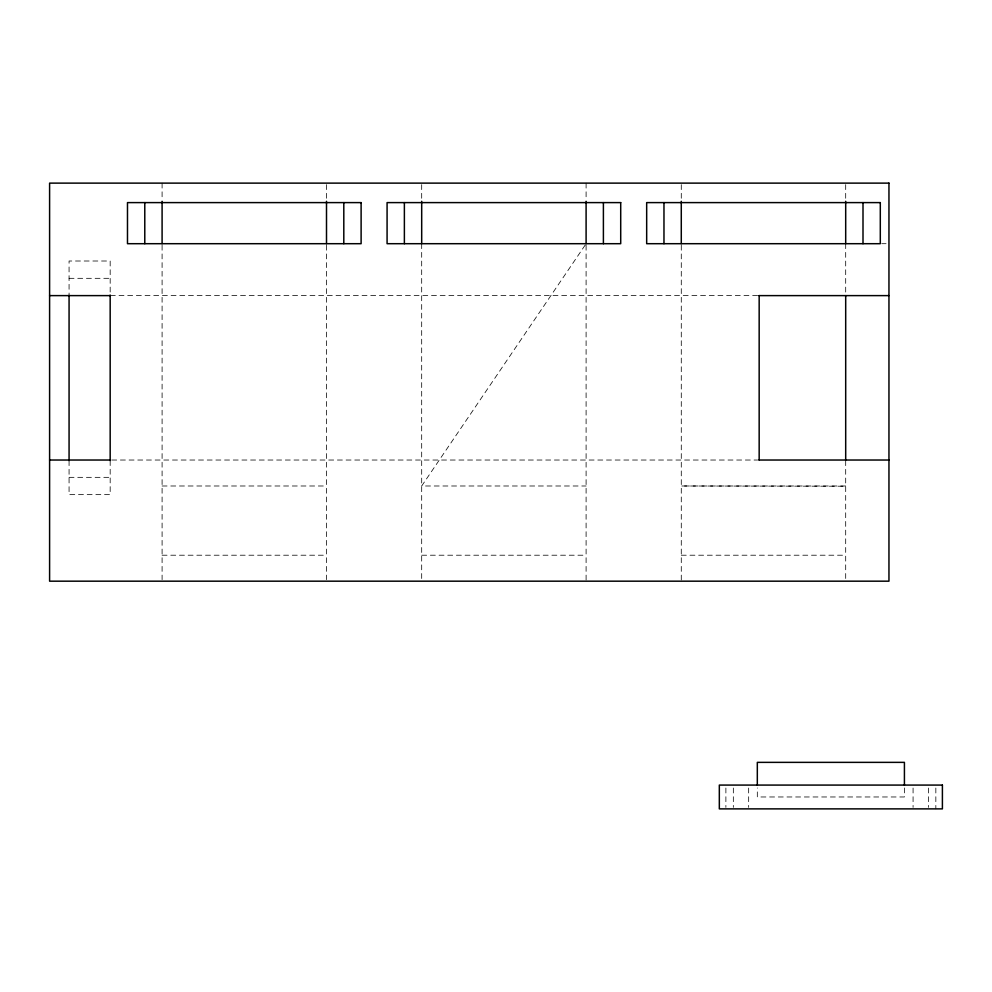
<?xml version="1.0" encoding="UTF-8"?>
<svg xmlns="http://www.w3.org/2000/svg" width="992" height="992" viewBox="0 0 992 992"><rect width="100%" height="100%" fill="white"/><g stroke="black" fill="none" stroke-linecap="round" stroke-linejoin="round"><path stroke-width="0.74" stroke-dasharray="4.96 3.72" d="M585.23 244.987L421.687 485.993L586.098 485.993M881.752 243.697L886.067 243.697M69.068 278.318L110.174 278.318M757.615 295.616L110.174 295.616L110.174 261.008L69.068 261.008L69.068 294.116M111.724 460.028L757.615 460.028M69.068 477.338L110.174 477.338M162.093 485.993L326.504 485.993M845.692 485.993L681.281 485.993L845.692 486.216M162.093 555.21L326.504 555.21M421.687 555.21L586.098 555.21M681.281 555.21L845.692 555.21M935.84 788.045L935.84 808.877M928.4 788.045L928.4 807.389M913.074 788.045L913.074 807.389M904.419 787.946L904.419 796.973L757.318 796.973L757.318 787.946M845.692 184.624L845.692 202.604M845.692 243.697L845.692 293.297M845.692 460.672L845.692 581.176M748.662 788.045L748.662 807.389M733.336 788.045L733.336 807.389M725.884 788.045L725.884 807.389M681.281 184.624L681.281 199.789M681.281 245.247L681.281 581.176M586.098 183.123L586.098 199.789M586.098 245.247L586.098 581.176M421.687 184.624L421.687 199.789M421.687 243.697L421.687 581.176M326.504 184.624L326.504 199.789M326.504 245.247L326.504 579.65M162.093 183.123L162.093 199.789M162.093 245.247L162.093 579.65M110.174 460.598L110.174 494.636L69.068 494.636L69.068 460.598"/><path stroke-width="1.49" d="M49.6 295.616L110.174 295.616M758.979 295.616L888.956 295.616M49.6 460.028L110.174 460.028M758.979 460.028L888.956 460.028M904.419 785.081L904.419 762.364L757.318 762.364L757.318 785.081M863.003 202.604L863.003 243.697M845.692 201.302L845.692 243.697M845.692 295.616L845.692 460.028M759.165 295.616L759.165 460.028M681.281 201.302L681.281 243.697M663.97 202.604L663.97 243.697M603.396 202.604L603.396 243.697M586.098 201.302L586.098 243.697M421.687 201.302L421.687 243.697M404.376 202.604L404.376 243.697M343.802 202.604L343.802 243.697M326.504 201.302L326.504 243.697M162.093 201.302L162.093 243.697M144.782 202.604L144.782 243.697M110.174 295.046L110.174 460.598M69.068 295.046L69.068 460.598M888.956 183.123L49.6 183.123L49.6 581.176L888.956 581.176L888.956 183.123M361.113 202.604L127.484 202.604L127.484 243.697L361.113 243.697L361.113 202.604M620.707 202.604L387.078 202.604L387.078 243.697L620.707 243.697L620.707 202.604M880.301 202.604L646.672 202.604L646.672 243.697L880.301 243.697L880.301 202.604M942.4 785.081L719.324 785.081L719.324 808.877L942.4 808.877L942.4 785.081"/></g></svg>
